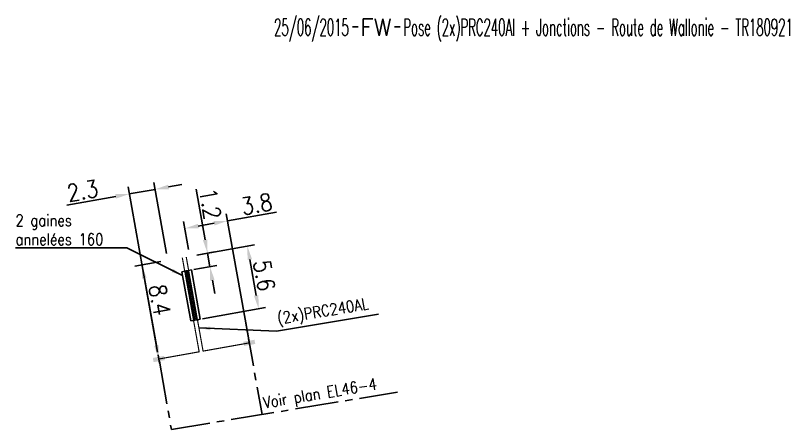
# Model space of a CAD drawing. Header units: millimetres. Extents: x 114488 to 115000, y 128991 to 130000.
# Drawn here: x 114488.1 to 114556.1, y 129698.6 to 129735 of the extents above; entities that cross this region are included whole.
import ezdxf
from ezdxf.enums import TextEntityAlignment as Align

# ---------------------------------------------------------------- set-up
doc = ezdxf.new("R2010")
doc.units = ezdxf.units.MM
doc.header["$PDMODE"] = 34
doc.linetypes.add('CENTER2', pattern=[28.575, 19.05, -3.175, 3.175, -3.175])
doc.layers.get('0').update_dxf_attribs({"linetype": 'CONTINUOUS'})
doc.layers.get('DEFPOINTS').update_dxf_attribs({"linetype": 'CONTINUOUS'})
for name, color, linetype in [('M_110', 1, 'M_ST_10'), ('M_300', 7, 'CONTINUOUS'), ('M_400', 7, 'CONTINUOUS'), ('M_910', 7, 'CONTINUOUS'), ('M_930', 7, 'CONTINUOUS')]:
    doc.layers.add(name, color=color, linetype=linetype)
doc.styles.get("Standard").update_dxf_attribs({"font": 'romans.shx', "width": 0.85})
doc.linetypes.add('M_ST_10', pattern='A,5,-0.3,["++",Standard,S=1,R=0,X=0,Y=-0.5],-2.8', length=8.1)
doc.dimstyles.get("Standard").update_dxf_attribs({"dimtxt": 1.5, "dimasz": 1.2, "dimexe": 0.625, "dimexo": 0.625, "dimgap": 0.25, "dimtad": 1, "dimdec": 1, "dimzin": 0, "dimdsep": 46, "dimtxsty": 'Standard', "dimcen": -0.5, "dimadec": 0, "dimazin": 0, "dimtfac": 1, "dimtdec": 1, "dimtmove": 0, "dimatfit": 3, "dimfxl": 0, "dimtolj": 1, "dimtzin": 0, "dimarcsym": 0})

# ---------------------------------------------------------------- blocks, each defined once
blk = doc.blocks.new('*D41')
at = {"layer": 'DEFPOINTS', "color": 0, "linetype": 'Continuous', "transparency": 16777216}
for p in [(114501.488, 129713.437), (114499.224, 129713.032), (114500.702, 129704.763)]:
    blk.add_point(p, dxfattribs=at)
at = {"layer": 'M_300', "color": 0, "linetype": 'Continuous', "lineweight": -2, "transparency": 16777216}
for p, q in [((114500.873, 129713.327), (114498.609, 129712.922)), ((114500.491, 129705.944), (114499.435, 129711.851))]:
    blk.add_line(p, q, dxfattribs=at)
at = {"layer": 'M_300', "color": 0, "linetype": 'Continuous', "transparency": 16777216}
for points in [[(114499.632, 129711.886), (114499.238, 129711.816), (114499.224, 129713.032)], [(114500.687, 129705.98), (114500.294, 129705.909), (114500.702, 129704.763)]]:
    blk.add_solid(points, dxfattribs=at)
at = {"layer": 'M_300', "color": 0, "linetype": 'Continuous', "transparency": 16777216, "insert": (114500.789, 129709.957), "char_height": 1.5, "attachment_point": 5, "rotation": 280.13168}
blk.add_mtext('\\A1;8.4', dxfattribs=at)
blk = doc.blocks.new('*D42')
at = {"layer": 'DEFPOINTS', "color": 0, "linetype": 'Continuous', "transparency": 16777216}
for p in [(114500.373, 129719.676), (114501.488, 129713.437), (114500.702, 129704.763)]:
    blk.add_point(p, dxfattribs=at)
at = {"layer": 'M_300', "color": 0, "linetype": 'Continuous', "lineweight": -2, "transparency": 16777216}
for p, q in [((114501.378, 129714.052), (114500.263, 129720.291)), ((114501.554, 129719.887), (114502.736, 129720.098)), ((114500.592, 129705.378), (114497.999, 129719.886)), ((114500.373, 129719.676), (114498.109, 129719.271)), ((114496.928, 129719.06), (114492.625, 129718.291))]:
    blk.add_line(p, q, dxfattribs=at)
at = {"layer": 'M_300', "color": 0, "linetype": 'Continuous', "transparency": 16777216}
for points in [[(114501.519, 129720.084), (114501.59, 129719.69), (114500.373, 129719.676)], [(114496.893, 129719.257), (114496.963, 129718.863), (114498.109, 129719.271)]]:
    blk.add_solid(points, dxfattribs=at)
at = {"layer": 'M_300', "color": 0, "linetype": 'Continuous', "transparency": 16777216, "insert": (114494.01, 129719.554), "char_height": 1.5, "attachment_point": 5, "rotation": 10.13168}
blk.add_mtext('\\A1;2.3', dxfattribs=at)
blk = doc.blocks.new('*D43')
at = {"layer": 'DEFPOINTS', "color": 0, "linetype": 'Continuous', "transparency": 16777216}
for p in [(114502.992, 129716.239), (114503.431, 129713.784), (114508.649, 129706.183)]:
    blk.add_point(p, dxfattribs=at)
at = {"layer": 'M_300', "color": 0, "linetype": 'Continuous', "lineweight": -2, "transparency": 16777216}
for p, q in [((114508.539, 129706.798), (114506.623, 129717.522)), ((114506.733, 129716.907), (114511.036, 129717.676)), ((114503.321, 129714.399), (114502.882, 129716.854)), ((114504.173, 129716.45), (114505.551, 129716.696))]:
    blk.add_line(p, q, dxfattribs=at)
at = {"layer": 'M_300', "color": 0, "linetype": 'Continuous', "transparency": 16777216}
for points in [[(114504.138, 129716.647), (114504.208, 129716.253), (114502.992, 129716.239)], [(114505.516, 129716.893), (114505.587, 129716.499), (114506.733, 129716.907)]]:
    blk.add_solid(points, dxfattribs=at)
at = {"layer": 'M_300', "color": 0, "linetype": 'Continuous', "transparency": 16777216, "insert": (114509.299, 129718.381), "char_height": 1.5, "attachment_point": 5, "rotation": 10.13168}
blk.add_mtext('\\A1;3.8', dxfattribs=at)
blk = doc.blocks.new('*D44')
at = {"layer": 'DEFPOINTS', "color": 0, "linetype": 'Continuous', "transparency": 16777216}
for p in [(114503.431, 129713.784), (114504.983, 129714.061), (114503.153, 129712.515)]:
    blk.add_point(p, dxfattribs=at)
at = {"layer": 'M_400', "color": 0, "linetype": 'Continuous', "lineweight": -2, "transparency": 16777216}
for p, q in [((114504.772, 129715.243), (114503.975, 129719.706)), ((114504.046, 129713.894), (114505.599, 129714.171)), ((114505.194, 129712.88), (114504.983, 129714.061)), ((114503.768, 129712.625), (114505.81, 129712.99)), ((114505.406, 129711.699), (114505.617, 129710.517))]:
    blk.add_line(p, q, dxfattribs=at)
at = {"layer": 'M_400', "color": 0, "linetype": 'Continuous', "transparency": 16777216}
for points in [[(114504.969, 129715.278), (114504.575, 129715.207), (114504.983, 129714.061)], [(114505.602, 129711.734), (114505.209, 129711.663), (114505.194, 129712.88)]]:
    blk.add_solid(points, dxfattribs=at)
at = {"layer": 'M_400', "color": 0, "linetype": 'Continuous', "transparency": 16777216, "insert": (114505.222, 129718.411), "char_height": 1.5, "attachment_point": 5, "rotation": 280.13168}
blk.add_mtext('\\A1;1.2', dxfattribs=at)
blk = doc.blocks.new('*D45')
at = {"layer": 'DEFPOINTS', "color": 0, "linetype": 'Continuous', "transparency": 16777216}
for p in [(114508.483, 129714.687), (114503.431, 129713.784), (114503.927, 129708.184)]:
    blk.add_point(p, dxfattribs=at)
at = {"layer": 'M_400', "color": 0, "linetype": 'Continuous', "lineweight": -2, "transparency": 16777216}
for p, q in [((114504.046, 129713.894), (114509.099, 129714.797)), ((114509.257, 129710.355), (114508.694, 129713.505)), ((114504.542, 129708.294), (114510.084, 129709.284))]:
    blk.add_line(p, q, dxfattribs=at)
at = {"layer": 'M_400', "color": 0, "linetype": 'Continuous', "transparency": 16777216}
for points in [[(114508.891, 129713.541), (114508.497, 129713.47), (114508.483, 129714.687)], [(114509.454, 129710.39), (114509.06, 129710.32), (114509.468, 129709.174)]]:
    blk.add_solid(points, dxfattribs=at)
at = {"layer": 'M_400', "color": 0, "linetype": 'Continuous', "transparency": 16777216, "insert": (114509.96, 129712.106), "char_height": 1.5, "attachment_point": 5, "rotation": 280.13168}
blk.add_mtext('\\A1;5.6', dxfattribs=at)
blk = doc.blocks.new('M_300_04')
at = {"color": 0, "linetype": 'Continuous'}
blk.add_line((0, 0.375), (0, -0.375), dxfattribs=at)
blk.add_solid([(-0.5, 0.1875), (-0.5, -0.1875), (0.5, 0.1875), (0.5, -0.1875)], dxfattribs=at)
at = {"color": 0, "linetype": 'Continuous', "width": 0.75, "flags": 3}
for tag, p in [('DEF_LEG', (0, -5)), ('DEF_COUP', (0, -7.5)), ('DEF_TYPE', (0, -10))]:
    blk.add_attdef(tag, text='', height=1.2, dxfattribs=at).set_placement(p, align=Align.MIDDLE)
blk = doc.blocks.new('GIS_MODF')
at = {"color": 0, "linetype": 'Continuous', "flags": 128}
for points in [[(-2.176, -0.014), (-1.676, -0.014)], [(1.519, -0.014), (2.019, -0.014)]]:
    blk.add_lwpolyline(points, dxfattribs=at)
at = {"color": 0, "linetype": 'Continuous', "width": 0.5}
blk.add_attdef('DATE', text='', height=1.5, dxfattribs=at).set_placement((-2.502, -0.798), align=Align.RIGHT)
at = {"color": 0, "linetype": 'Continuous', "width": 1.771291}
blk.add_attdef('USER', text='', height=1.5, dxfattribs=at).set_placement((-1.507, -0.798), (1.276, -0.798), align=Align.FIT)
at = {"color": 0, "linetype": 'Continuous', "width": 0.5}
blk.add_attdef('DESC', (2.289, -0.798), '', height=1.5, dxfattribs=at)

msp = doc.modelspace()

# ---------------------------------------------------------------- linework, layer by layer
at = {"layer": 'M_110', "ltscale": 0.5, "const_width": 0.1}
for points in [[(114503.114, 129713.727), (114504.591, 129705.458), (114508.649, 129706.183)], [(114502.769, 129713.666), (114504.247, 129705.397), (114500.702, 129704.763)]]:
    msp.add_lwpolyline(points, dxfattribs=at)
at = {"layer": 'M_400', "color": 7}
for p, q in [((114502.734, 129712.44), (114502.98, 129712.484)), ((114503.508, 129708.109), (114502.734, 129712.44)), ((114503.226, 129712.528), (114502.98, 129712.484)), ((114503.079, 129712.502), (114503.325, 129712.546)), ((114503.079, 129712.502), (114503.853, 129708.17)), ((114504, 129708.197), (114503.226, 129712.528)), ((114503.571, 129712.59), (114503.325, 129712.546)), ((114503.571, 129712.59), (114504.345, 129708.258)), ((114503.508, 129708.109), (114503.754, 129708.153)), ((114504, 129708.197), (114503.754, 129708.153)), ((114503.853, 129708.17), (114504.099, 129708.214)), ((114504.345, 129708.258), (114504.099, 129708.214))]:
    msp.add_line(p, q, dxfattribs=at)
at = {"layer": 'M_930', "linetype": 'CENTER2', "ltscale": 0.2, "flags": 128}
for points in [[(114508.339, 129707.917), (114509.769, 129699.885)], [(114500.757, 129704.583), (114501.809, 129698.565), (114521.665, 129701.857)]]:
    msp.add_lwpolyline(points, dxfattribs=at)

# ---------------------------------------------------------------- block references
at = {"layer": 'M_300', "rotation": 10.13167924702689}
for p in [(114508.649, 129706.183), (114500.702, 129704.763)]:
    msp.add_blockref('M_300_04', p, dxfattribs=at)
at = {"layer": 'M_910', "color": 1}
ref = msp.add_blockref('GIS_MODF', (114519.891, 129733.974), dxfattribs=at)
ref.add_attrib('DATE', '25/06/2015', dxfattribs={"layer": '0', "color": 0, "linetype": 'Continuous', "height": 1.5, "width": 0.5}).set_placement((114517.389, 129733.176), align=Align.RIGHT)
ref.add_attrib('USER', 'FW', dxfattribs={"layer": '0', "color": 0, "linetype": 'Continuous', "height": 1.5, "width": 0.97421}).set_placement((114518.384, 129733.176), (114521.167, 129733.176), align=Align.FIT)
ref.add_attrib('DESC', 'Pose (2x)PRC240Al + Jonctions - Route de Wallonie - TR180921', (114522.18, 129733.176), dxfattribs={"layer": '0', "color": 0, "linetype": 'Continuous', "height": 1.5, "width": 0.5})

# ---------------------------------------------------------------- texts
at = {"layer": 'M_110', "linetype": 'Continuous', "ltscale": 0.5, "insert": (114511.242, 129707.489), "char_height": 1, "attachment_point": 7, "rotation": 9.6011}
msp.add_mtext('\\A1;(2x)PRC240AL', dxfattribs=at)
at = {"layer": 'M_400', "linetype": 'Continuous', "insert": (114488.117, 129714.785), "char_height": 1, "attachment_point": 7}
msp.add_mtext('\\A1;2 gaines\\Pannelées 160', dxfattribs=at)
at = {"layer": 'M_930', "linetype": 'Continuous', "ltscale": 0.5, "insert": (114510.016, 129700.098), "char_height": 1, "attachment_point": 7, "rotation": 9.6011}
msp.add_mtext('\\A1;Voir plan EL46-4', dxfattribs=at)

# ---------------------------------------------------------------- dimensions: what is measured, and where the dimension line sits
at = {"layer": 'M_300', "linetype": 'Continuous'}
for base, p1, p2, angle, picture, middle in [((114500.373, 129719.676), (114500.702, 129704.763), (114501.488, 129713.437), 190.13168, '*D42', (114494.186, 129718.57)), ((114502.992, 129716.239), (114508.649, 129706.183), (114503.431, 129713.784), 10.13168, '*D43', (114509.475, 129717.397)), ((114499.224, 129713.032), (114500.702, 129704.763), (114501.488, 129713.437), 280.13168, '*D41', (114499.805, 129709.781))]:
    dim = msp.add_linear_dim(base=base, p1=p1, p2=p2, angle=angle, dimstyle='Standard', dxfattribs=at)
    dim.commit()
    dim.dimension.update_dxf_attribs({"geometry": picture, "text_midpoint": middle, "dimtype": 160})
at = {"layer": 'M_400', "linetype": 'Continuous'}
for base, p1, picture, middle in [((114504.983, 129714.061), (114503.153, 129712.515), '*D44', (114504.238, 129718.235)), ((114508.483, 129714.687), (114503.927, 129708.184), '*D45', (114508.976, 129711.93))]:
    dim = msp.add_linear_dim(base=base, p1=p1, p2=(114503.431, 129713.784), angle=280.13168, dimstyle='Standard', dxfattribs=at)
    dim.commit()
    dim.dimension.update_dxf_attribs({"geometry": picture, "text_midpoint": middle, "dimtype": 160})

# ---------------------------------------------------------------- leaders
at = {"layer": 'M_110', "linetype": 'Continuous', "ltscale": 0.5, "annotation_type": 0, "has_hookline": 1, "hookline_direction": 0, "text_width": 8.824, "horizontal_direction": (0.985993, 0.166788, 0)}
msp.add_leader([(114504.227, 129707.497), (114511.037, 129707.201)], dimstyle='Standard', override={"dimasz": 1}, dxfattribs=at)
at = {"layer": 'M_400', "linetype": 'Continuous', "annotation_type": 0, "has_hookline": 1, "hookline_direction": 1, "text_width": 8.54}
msp.add_leader([(114502.796, 129712.092), (114497.908, 129714.535), (114496.908, 129714.535)], dimstyle='Standard', override={"dimasz": 1}, dxfattribs=at)

doc.saveas('drawing.dxf')
